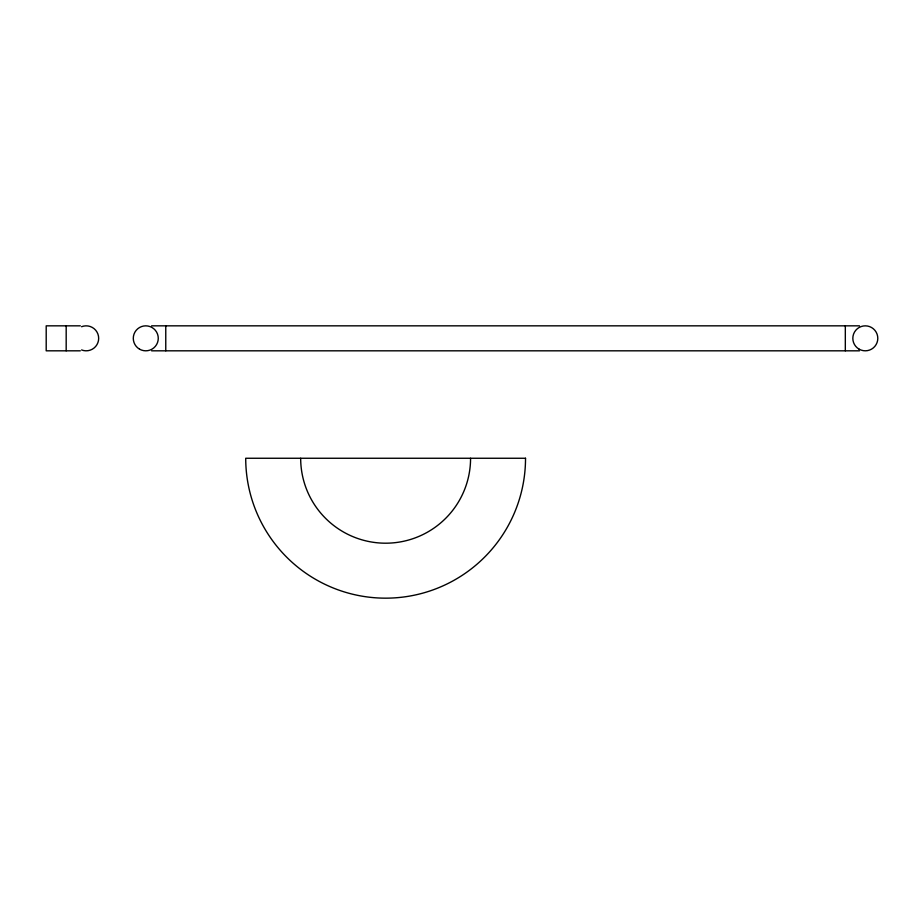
<?xml version="1.0" encoding="UTF-8"?>
<svg xmlns="http://www.w3.org/2000/svg" width="924" height="924" viewBox="0 0 924 924"><rect width="100%" height="100%" fill="white"/><g stroke="black" fill="none" stroke-linecap="round" stroke-linejoin="round"><path stroke-width="1.39" d="M80.319 325.837L46.2 325.837L46.2 350.82L80.319 350.82M151.628 325.837L859.459 325.837M151.628 350.82L859.459 350.82M845.321 325.837L845.321 350.82M165.766 325.837L165.766 350.82M66.181 325.837L66.181 350.82M470.57 458.258A84.95 84.95 0 0 1 385.62 543.197A84.95 84.95 0 0 1 300.67 458.258M81.578 326.715A12.497 12.497 0 0 1 98.672 338.334A12.497 12.497 0 0 1 81.578 349.942M525.525 458.258L245.715 458.258A139.905 139.905 0 0 0 385.62 598.163A139.905 139.905 0 0 0 525.525 458.258M859.066 349.145A12.497 12.497 0 0 0 877.8 338.334A12.497 12.497 0 0 0 859.066 327.512A12.497 12.497 0 0 0 859.066 349.145M139.524 349.145A12.497 12.497 0 0 0 158.27 338.334A12.497 12.497 0 0 0 139.524 327.512A12.497 12.497 0 0 0 139.524 349.145"/></g></svg>
